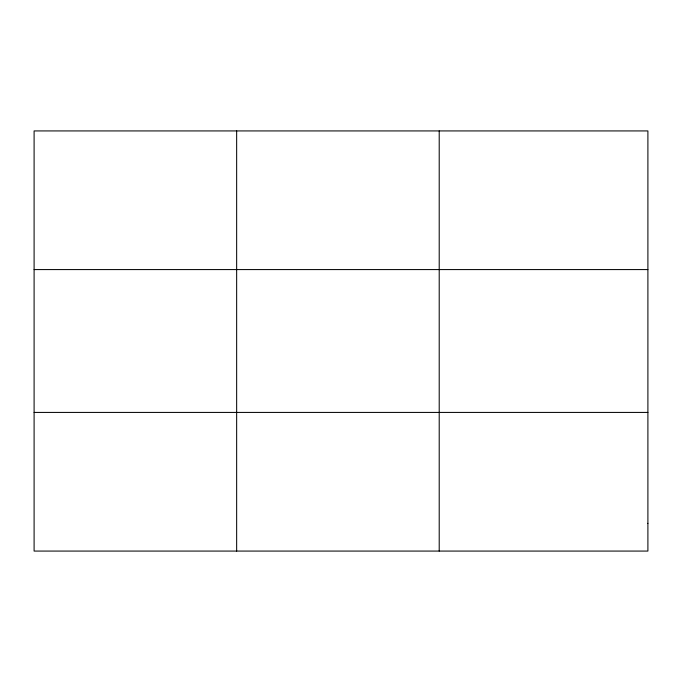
<?xml version="1.0" encoding="UTF-8"?>
<svg xmlns="http://www.w3.org/2000/svg" width="682" height="682" viewBox="0 0 682 682"><rect width="100%" height="100%" fill="white"/><g stroke="black" fill="none" stroke-linecap="round" stroke-linejoin="round"><path stroke-width="1.02" d="M236.654 130.927L236.654 551.073M439.208 130.927L439.208 551.073M34.1 269.578L647.9 269.578M34.1 412.422L647.9 412.422M647.9 523.341L647.9 551.073L34.1 551.073L34.1 130.927L647.9 130.927L647.9 523.341"/></g></svg>
